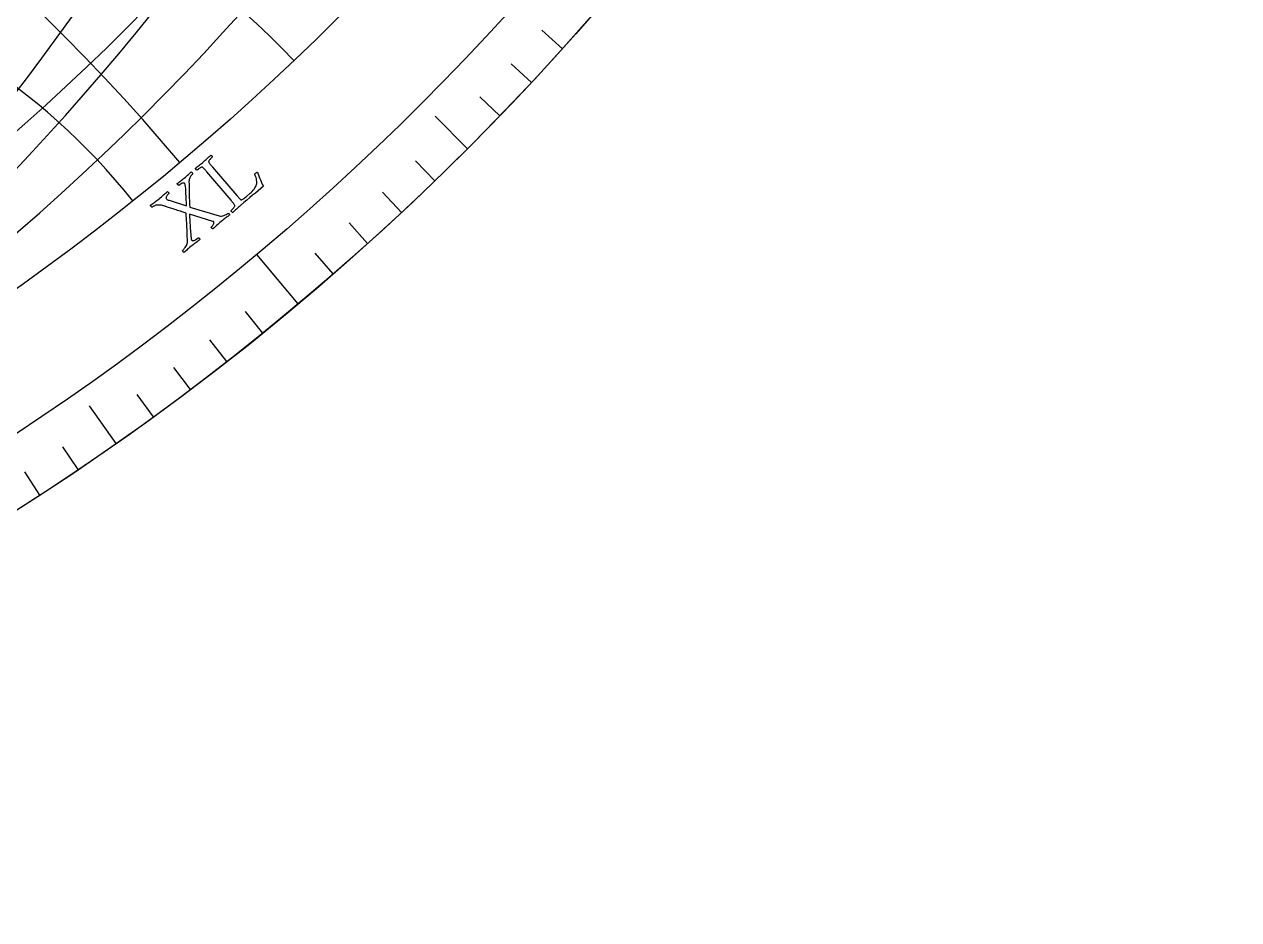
# Model space of a CAD drawing. Header units: millimetres. Extents: x -93 to 93, y -93 to 104.
# Drawn here: x 49.83 to 92.5, y -92.5 to -61.04 of the extents above; entities that cross this region are included whole.
import ezdxf

# ---------------------------------------------------------------- set-up
doc = ezdxf.new("R2010")
doc.units = ezdxf.units.MM
for name, color, linetype in [('CUT_OUTER', 1, 'Continuous'), ('ENGRAVE', 7, 'Continuous'), ('ENGRAVE_FINE', 8, 'Continuous'), ('TEXT', 5, 'Continuous')]:
    doc.layers.add(name, color=color, linetype=linetype)

msp = doc.modelspace()

# ---------------------------------------------------------------- linework, layer by layer
at = {"layer": 'CUT_OUTER'}
msp.add_arc((-0.0002, -0.0002), 92.4998, 179.658282, 0.243527, dxfattribs=at)
at = {"layer": 'ENGRAVE'}
for points in [[(65.4074, -65.4074), (64.2627, -64.2627)], [(59.4579, -70.8591), (58.0011, -69.1231)], [(53.0558, -75.7716), (52.1273, -74.4456)]]:
    msp.add_lwpolyline(points, dxfattribs=at)
for radius in [92.5, 90.2338, 86.025, 86.025]:
    msp.add_circle((0, 0), radius, dxfattribs=at)
for centre, radius, start, end in [((-31.3105, 0), 91.5459, 290, 70), ((-15.1685, 0), 87.3521, 280, 80), ((0, -112.2977), 72.1835, 40, 140)]:
    msp.add_arc(centre, radius, start, end, dxfattribs=at)
at = {"layer": 'ENGRAVE_FINE'}
for points in [[(68.7409, -61.8946), (68.0191, -61.2447)], [(67.6502, -63.0848), (66.9399, -62.4225)], [(66.5389, -64.2559), (65.8403, -63.5812)], [(64.2559, -66.5389), (63.5812, -65.8403)], [(63.0848, -67.6502), (62.4225, -66.9399)], [(61.8946, -68.7409), (61.2447, -68.0191)], [(60.6855, -69.8106), (60.0483, -69.0776)], [(58.2121, -71.886), (57.6009, -71.1312)], [(56.9487, -72.891), (56.3507, -72.1256)], [(55.6679, -73.8738), (55.0834, -73.0981)], [(54.3701, -74.8341), (53.7992, -74.0483)], [(51.7253, -76.686), (51.1822, -75.8808)], [(50.3791, -77.577), (49.8501, -76.7625)]]:
    msp.add_lwpolyline(points, dxfattribs=at)
for centre, radius, start, end in [((-40.1141, 0), 94.9181, 295, 65), ((-23.0503, 0), 89.0596, 285, 75), ((-7.5262, 0), 86.3536, 275, 85), ((-6.8976, -3.0111), 86.3536, 298.583333, 108.583334), ((-13.9016, -6.0687), 87.3521, 303.583333, 103.583333), ((-21.1251, -9.222), 89.0596, 308.583333, 98.583333), ((-28.6955, -12.5268), 91.5459, 313.583333, 93.583333), ((-45.5184, -19.8707), 99.3331, 323.583333, 83.583333), ((-36.7638, -16.049), 94.9181, 318.583333, 88.583333), ((81.4378, -186.5516), 184.4812, 88.583333, 138.583333), ((68.8342, -157.6802), 148.9997, 83.583333, 143.583333), ((60.0044, -137.4536), 122.8564, 78.583333, 148.583333), ((53.5435, -122.6535), 102.5206, 73.583333, 153.583333), ((48.6731, -111.4968), 86.025, 68.583333, 158.583333), ((44.9283, -102.9185), 72.1835, 63.583333, 163.583333), ((42.0155, -96.246), 60.2354, 58.583333, 168.583333), ((39.7414, -91.0367), 49.6666, 53.58333, 173.58333), ((37.9751, -86.9904), 40.1141, 48.58333, 178.58333), ((36.6259, -83.8999), 31.3105, 43.58333, 183.58333), ((35.6312, -81.6213), 23.0503, 38.58333, 188.58333)]:
    msp.add_arc(centre, radius, start, end, dxfattribs=at)
at = {"layer": 'TEXT'}
for points in [[(57.2979, -67.0486), (57.3002, -67.0513), (57.303, -67.0546), (57.3063, -67.0585), (57.3101, -67.0629), (57.32, -67.0745), (57.3312, -67.0876), (57.3439, -67.1025), (57.358, -67.1189), (57.3726, -67.1357), (57.3868, -67.1514), (57.4007, -67.1662), (57.4143, -67.18), (57.4267, -67.1915), (57.4372, -67.1995), (57.4458, -67.2041), (57.4524, -67.2051), (57.4714, -67.2018), (57.4905, -67.1958), (57.5094, -67.1869), (57.5283, -67.1752), (57.5495, -67.1598), (57.5752, -67.1397), (57.6054, -67.1149), (57.6402, -67.0855), (57.7715, -66.9724), (57.8048, -66.9419), (57.8382, -66.9081), (57.8715, -66.8709), (57.9047, -66.8303), (57.9349, -66.7887), (57.9592, -66.7483), (57.9774, -66.7092), (57.9898, -66.6714), (57.9961, -66.6363), (57.9991, -66.5989), (57.9988, -66.5592), (57.9952, -66.5172), (57.9872, -66.4721), (57.9742, -66.4232), (57.9559, -66.3705), (57.9325, -66.314), (57.9309, -66.3045), (57.9338, -66.2941), (57.9412, -66.283), (57.9532, -66.271), (57.9734, -66.2548), (57.9917, -66.2436), (58.0079, -66.2371), (58.0222, -66.2356), (58.0472, -66.2982), (58.0728, -66.363), (58.0989, -66.43), (58.1255, -66.4991), (58.1523, -66.5658), (58.1792, -66.6258), (58.2061, -66.679), (58.2331, -66.7253), (58.1391, -66.8067), (58.0447, -66.8872), (57.95, -66.9667), (57.855, -67.0452), (57.7571, -67.1259), (57.6535, -67.2123), (57.5444, -67.3043), (57.4296, -67.4017), (57.39, -67.4358), (57.3529, -67.4685), (57.3182, -67.4999), (57.286, -67.5299), (57.2546, -67.5593), (57.2221, -67.5887), (57.1887, -67.6181), (57.1543, -67.6476), (57.1453, -67.6454), (57.1362, -67.6403), (57.1269, -67.6323), (57.1175, -67.6212), (57.1092, -67.6094), (57.103, -67.5986), (57.0992, -67.589), (57.0976, -67.5806), (57.1062, -67.573), (57.1173, -67.5624), (57.1311, -67.5489), (57.1475, -67.5323), (57.1647, -67.514), (57.1808, -67.4954), (57.1958, -67.4764), (57.2097, -67.457), (57.2209, -67.439), (57.2278, -67.4242), (57.2304, -67.4125), (57.2287, -67.4039), (57.2199, -67.3849), (57.2083, -67.3647), (57.1939, -67.3433), (57.1766, -67.3207), (57.1575, -67.2971), (57.1375, -67.2728), (57.1165, -67.2477), (57.0947, -67.2218), (56.2489, -66.226), (56.2268, -66.2002), (56.2053, -66.1752), (56.1842, -66.1511), (56.1636, -66.1279), (56.1436, -66.1067), (56.1246, -66.0886), (56.1064, -66.0736), (56.0891, -66.0617), (56.0802, -66.0576), (56.0681, -66.0579), (56.0529, -66.0624), (56.0344, -66.0711), (56.0142, -66.0824), (55.994, -66.0945), (55.9738, -66.1075), (55.9535, -66.1212), (55.9348, -66.1343), (55.9194, -66.1454), (55.9073, -66.1544), (55.8986, -66.1614), (55.8906, -66.1584), (55.8819, -66.153), (55.8724, -66.1452), (55.862, -66.1349), (55.8528, -66.1238), (55.8463, -66.1133), (55.8427, -66.1035), (55.842, -66.0944), (55.8782, -66.066), (55.9143, -66.0379), (55.9501, -66.0102), (55.9858, -65.9829), (56.0211, -65.9557), (56.0556, -65.9282), (56.0895, -65.9006), (56.1227, -65.8727), (56.1563, -65.8437), (56.1891, -65.8145), (56.221, -65.7853), (56.2521, -65.756), (56.2832, -65.7265), (56.3151, -65.6964), (56.3479, -65.6658), (56.3815, -65.6348), (56.3904, -65.637), (56.3995, -65.6421), (56.4088, -65.6501), (56.4183, -65.661), (56.4268, -65.6728), (56.433, -65.6835), (56.437, -65.693), (56.4387, -65.7013), (56.4304, -65.7088), (56.4196, -65.7193), (56.4062, -65.7327), (56.3903, -65.7491), (56.3735, -65.7669), (56.3578, -65.7847), (56.343, -65.8024), (56.3291, -65.82), (56.3179, -65.8366), (56.311, -65.851), (56.3083, -65.8633), (56.3099, -65.8735), (56.3177, -65.889), (56.3278, -65.9057), (56.3401, -65.9235), (56.3546, -65.9425), (56.3708, -65.9624), (56.3879, -65.9831), (56.4058, -66.0046), (56.4247, -66.0268), (56.4278, -66.0304), (56.4308, -66.034), (56.4339, -66.0376), (56.4369, -66.0411), (56.44, -66.0447), (56.443, -66.0483), (56.4461, -66.0519), (56.4491, -66.0554)], [(54.5685, -67.1658), (54.6104, -67.1314), (54.6502, -67.0978), (54.6878, -67.0653), (54.7232, -67.0338), (54.7574, -67.0029), (54.7915, -66.9724), (54.8253, -66.9423), (54.859, -66.9126), (54.866, -66.9169), (54.8745, -66.9242), (54.8843, -66.9343), (54.8955, -66.9474), (54.9054, -66.9606), (54.911, -66.9712), (54.9125, -66.9791), (54.9098, -66.9843), (54.9008, -66.9924), (54.8902, -67.0029), (54.8782, -67.0159), (54.8647, -67.0314), (54.8512, -67.0485), (54.8394, -67.0663), (54.8291, -67.0848), (54.8204, -67.104), (54.8151, -67.1232), (54.815, -67.1413), (54.8201, -67.1585), (54.8304, -67.1748), (54.8439, -67.1877), (54.8628, -67.1999), (54.887, -67.2112), (54.9166, -67.2217), (55.5333, -67.4209), (55.5275, -67.3077), (55.5222, -67.1975), (55.5173, -67.0906), (55.5128, -66.9867), (55.5081, -66.8907), (55.5025, -66.807), (55.496, -66.7357), (55.4887, -66.6768), (55.4869, -66.6682), (55.4844, -66.6601), (55.481, -66.6527), (55.477, -66.6458), (55.473, -66.64), (55.4699, -66.6355), (55.4676, -66.6323), (55.4662, -66.6304), (55.4571, -66.6232), (55.444, -66.6183), (55.4268, -66.6157), (55.4056, -66.6156), (55.3792, -66.6215), (55.3464, -66.6373), (55.3073, -66.6629), (55.2618, -66.6983), (55.2563, -66.6982), (55.2489, -66.6942), (55.2396, -66.6865), (55.2285, -66.675), (55.2176, -66.6623), (55.2091, -66.651), (55.2029, -66.641), (55.1991, -66.6323), (55.2345, -66.6069), (55.2678, -66.583), (55.299, -66.5604), (55.3282, -66.5394), (55.3568, -66.5182), (55.3864, -66.4955), (55.417, -66.4712), (55.4484, -66.4453), (55.4914, -66.409), (55.5302, -66.3749), (55.565, -66.3433), (55.5957, -66.314), (55.6232, -66.2871), (55.6483, -66.2627), (55.6709, -66.2409), (55.6912, -66.2215), (55.6981, -66.2254), (55.7061, -66.2315), (55.7152, -66.2397), (55.7253, -66.2501), (55.7345, -66.2616), (55.7409, -66.2729), (55.7444, -66.284), (55.7449, -66.295), (55.7388, -66.3008), (55.73, -66.3102), (55.7183, -66.3232), (55.7039, -66.3397), (55.6884, -66.3594), (55.6736, -66.3816), (55.6593, -66.4063), (55.6457, -66.4336), (55.6339, -66.463), (55.6253, -66.494), (55.6199, -66.5268), (55.6176, -66.5612), (55.6188, -66.649), (55.6197, -66.7308), (55.6204, -66.8067), (55.6208, -66.8767), (55.6214, -66.9437), (55.6227, -67.0106), (55.6246, -67.0774), (55.6272, -67.1442), (55.6303, -67.2141), (55.634, -67.2901), (55.6381, -67.3723), (55.6427, -67.4607), (56.6816, -67.7708), (56.7203, -67.7782), (56.7606, -67.7781), (56.8024, -67.7707), (56.8457, -67.7559), (56.8879, -67.7366), (56.9263, -67.7158), (56.9609, -67.6937), (56.9917, -67.67), (56.9997, -67.6733), (57.0084, -67.6795), (57.0178, -67.6887), (57.028, -67.7009), (57.0373, -67.7133), (57.0441, -67.7231), (57.0486, -67.7304), (57.0506, -67.7351), (57.0149, -67.7612), (56.9816, -67.7854), (56.951, -67.8077), (56.9228, -67.8282), (56.8948, -67.849), (56.8644, -67.8726), (56.8316, -67.8989), (56.7965, -67.9279), (56.7487, -67.9682), (56.7044, -68.0063), (56.6636, -68.0422), (56.6264, -68.0759), (56.5893, -68.1098), (56.5493, -68.1466), (56.5061, -68.1861), (56.4598, -68.2283), (56.4506, -68.2258), (56.4405, -68.2199), (56.4297, -68.2105), (56.4181, -68.1977), (56.4083, -68.1846), (56.4026, -68.174), (56.4011, -68.166), (56.4039, -68.1607), (56.4119, -68.1533), (56.4215, -68.1431), (56.4326, -68.1301), (56.4452, -68.1143), (56.4579, -68.0968), (56.4693, -68.0786), (56.4793, -68.0597), (56.488, -68.0401), (56.4939, -68.0213), (56.4956, -68.0048), (56.4929, -67.9906), (56.4861, -67.9786), (56.4837, -67.9762), (56.4804, -67.9736), (56.4763, -67.971), (56.4714, -67.9684), (56.4662, -67.9659), (56.4612, -67.9641), (56.4565, -67.9628), (56.4519, -67.9622), (55.633, -67.704), (55.6356, -67.7623), (55.6387, -67.8235), (55.6423, -67.8875), (55.6464, -67.9544), (55.6508, -68.0223), (55.6552, -68.0894), (55.6597, -68.1556), (55.6642, -68.2211), (55.6687, -68.2841), (55.6734, -68.3429), (55.6782, -68.3976), (55.6831, -68.4481), (55.6878, -68.4928), (55.6919, -68.5299), (55.6953, -68.5594), (55.6981, -68.5813), (55.699, -68.5851), (55.7, -68.5898), (55.7013, -68.5954), (55.7027, -68.6018), (55.7046, -68.6086), (55.7074, -68.6151), (55.711, -68.6215), (55.7156, -68.6277), (55.7268, -68.6363), (55.743, -68.6402), (55.7639, -68.6395), (55.7897, -68.6341), (55.8206, -68.6222), (55.857, -68.602), (55.8989, -68.5736), (55.9462, -68.5369), (55.9543, -68.5401), (55.9634, -68.5461), (55.9735, -68.5548), (55.9845, -68.5663), (55.9945, -68.5781), (56.0015, -68.5878), (56.0055, -68.5954), (56.0066, -68.6008), (55.9715, -68.6255), (55.9363, -68.6506), (55.9008, -68.6761), (55.8652, -68.7019), (55.8298, -68.728), (55.795, -68.7543), (55.7609, -68.7809), (55.7275, -68.8076), (55.6828, -68.8441), (55.6418, -68.8784), (55.6046, -68.9104), (55.571, -68.94), (55.5391, -68.9689), (55.5067, -68.9984), (55.4737, -69.0285), (55.4403, -69.0593), (55.4328, -69.0539), (55.425, -69.0459), (55.417, -69.0354), (55.4087, -69.0224), (55.4012, -69.0095), (55.3956, -68.9992), (55.392, -68.9917), (55.3903, -68.9869), (55.3973, -68.9804), (55.4085, -68.9688), (55.424, -68.952), (55.4436, -68.93), (55.465, -68.9042), (55.4859, -68.8759), (55.5062, -68.8449), (55.526, -68.8114), (55.5429, -68.7767), (55.5547, -68.7423), (55.5615, -68.7083), (55.5632, -68.6746), (55.561, -68.5816), (55.5585, -68.4928), (55.5559, -68.4083), (55.5529, -68.3279), (55.5497, -68.2496), (55.5462, -68.1713), (55.5423, -68.0929), (55.5381, -68.0146), (55.5337, -67.9347), (55.5293, -67.8514), (55.5248, -67.7648), (55.5203, -67.6749), (55.4871, -67.6635), (55.4499, -67.6511), (55.4086, -67.6377), (55.3633, -67.6234), (55.3154, -67.6082), (55.2667, -67.5926), (55.2171, -67.5764), (55.1665, -67.5596), (55.1164, -67.5429), (55.0678, -67.527), (55.0208, -67.5117), (54.9754, -67.4971), (54.9329, -67.4836), (54.8944, -67.4712), (54.8599, -67.4601), (54.8295, -67.4503), (54.8046, -67.4423), (54.7868, -67.4365), (54.7762, -67.433), (54.7726, -67.4319), (54.7293, -67.4174), (54.6892, -67.4058), (54.6523, -67.3972), (54.6185, -67.3916), (54.5858, -67.3885), (54.5523, -67.3877), (54.5178, -67.3892), (54.4824, -67.3928), (54.459, -67.3968), (54.4356, -67.403), (54.4123, -67.4114), (54.389, -67.422), (54.3673, -67.4333), (54.3487, -67.4439), (54.3332, -67.4537), (54.3209, -67.4628), (54.3152, -67.4644), (54.3078, -67.4613), (54.2986, -67.4536), (54.2877, -67.4413), (54.2775, -67.4274), (54.2704, -67.4149), (54.2665, -67.404), (54.2658, -67.3945), (54.3085, -67.3623), (54.3481, -67.3327), (54.3847, -67.3058), (54.4183, -67.2816), (54.4517, -67.2572), (54.4878, -67.2298), (54.5268, -67.1993), (54.5685, -67.1658)]]:
    msp.add_lwpolyline(points, close=True, dxfattribs=at)

doc.saveas('drawing.dxf')
